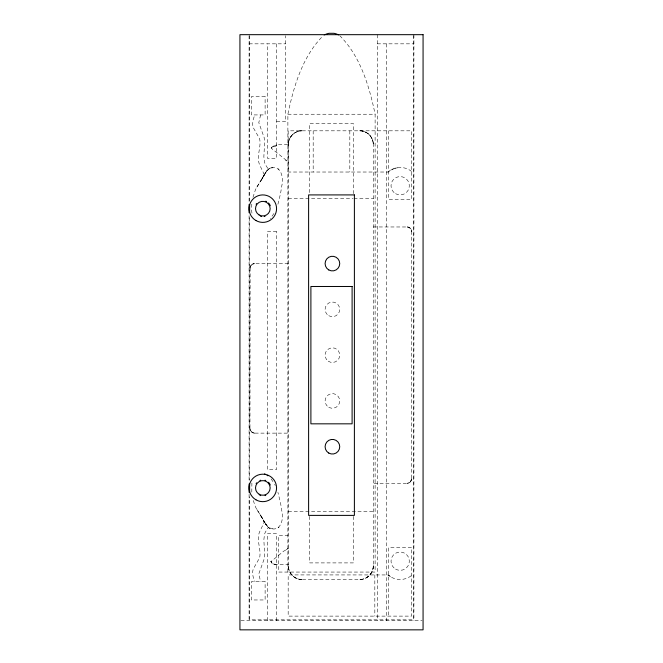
<?xml version="1.0" encoding="UTF-8"?>
<svg xmlns="http://www.w3.org/2000/svg" width="663" height="663" viewBox="0 0 663 663"><rect width="100%" height="100%" fill="white"/><g stroke="black" fill="none" stroke-linecap="round" stroke-linejoin="round"><path stroke-width="0.5" stroke-dasharray="3.31 2.49" d="M373.302 143.324L373.36 565.754C373.435 571.672 369.308 577.357 363.589 578.956M373.36 565.754C373.468 573.031 367.219 579.503 359.876 579.487L300.588 579.437M251.799 204.113L251.526 209.707L252.147 214.754M287.883 572.061L287.883 114.235C293.659 86.397 302.601 56.148 323.262 35.669M251.89 482.995L251.799 492.46M252.984 197.292L255.363 189.991A29.073 29.073 0 0 1 256.49 187.745L260.667 181.132M277.913 204.245L280.482 193.803A108.226 108.226 0 0 0 281.568 186.61C284.079 178.455 281.394 164.648 270.222 168.079A4.914 4.914 0 0 0 269.178 168.551L268.399 169.115A11.296 11.296 0 0 0 266.642 171.153A29.313 29.313 0 0 0 265.672 172.562L264.67 174.195M263.551 520.447L264.114 522.485L259.515 532.033A16.045 16.045 0 0 0 258.719 534.759C257.31 541.886 260.667 548.898 259.921 556.033A11.006 11.006 0 0 1 259.424 558.138L253.332 568.829A12.738 12.738 0 0 0 252.653 572.492L252.951 575.89A23.031 23.031 0 0 0 255.015 581.642M260.617 114.923L258.794 122.663L264.189 137.664L264.52 144.045L263.857 156.75L264.462 161.963A14.188 14.188 0 0 0 265.515 164.697L266.667 166.653A40.708 40.708 0 0 0 267.421 167.756L268.399 169.115L270.479 168.004L272.949 167.764M262.507 177.974L263.294 176.59M269.758 168.253L266.543 171.245L260.932 180.701M263.211 176.731L265.341 173.076L256.871 187.074M263.551 176.126L264.073 175.223M261.976 178.894L261.454 179.806M262.772 177.502L260.153 181.977L261.015 180.551M273.96 213.494L270.313 218.533M264.33 521.789L265.672 524.019A29.313 29.313 0 0 0 266.617 525.444A11.296 11.296 0 0 0 268.382 527.483L269.178 528.021A4.914 4.914 0 0 0 270.222 528.494C281.394 531.925 284.079 518.118 281.568 509.963A108.226 108.226 0 0 0 280.482 502.769L277.913 492.327M389.222 171.079L388.062 172.024L288.173 172.024L288.173 130.818L411.624 130.818L411.624 199.497L388.725 199.497L388.725 130.818M388.725 171.46L388.062 172.024A18.315 18.315 0 0 1 411.624 171.46M278.104 527.814L279.057 527.193M286.076 549.834L288.314 548.392A44.297 44.297 0 0 1 283.756 551.135L270.943 561.594L272.518 563.666L274.573 564.486L288.314 564.395M390.49 170.217L395.521 168.046L394.841 168.236L400.17 167.449M298.085 131.349C292.366 132.948 288.239 138.642 288.314 144.551L288.314 565.754C288.239 571.672 292.366 577.357 298.085 578.956M300.588 130.876L301.798 130.818C294.455 130.81 288.206 137.274 288.314 144.551L276.198 144.551L276.198 145.918L273.396 146.142L271.2 148.156L288.314 161.921M359.876 579.487L361.086 579.437M249.089 43.833L285.72 43.833M377.28 43.833L413.911 43.833M287.883 114.235L375.117 114.235L375.117 572.061L278.733 572.061L278.733 535.439L287.883 535.439M276.562 121.661L285.72 121.661L285.72 35.694M288.314 198.627L352.865 198.627M353.893 198.627L373.36 198.627M373.36 226.961L407.612 226.978L410.389 228.304L411.632 230.707L411.706 478.769L410.389 482.001L407.612 483.327L373.36 483.344M288.314 263.592L254.062 263.609L251.633 264.612L250.142 266.907L249.968 428.563L251.285 431.795L254.062 433.121L288.314 433.138M288.314 511.679L373.36 511.679M240.951 620.692L422.049 620.692M272.949 528.809L268.706 527.707L264.504 522.096M276.198 145.918L273.396 146.142L271.2 148.156A4.467 4.467 0 0 1 276.198 145.901M301.798 579.487C294.455 579.503 288.206 573.031 288.314 565.754M269.758 528.32L268.399 527.466L267.421 528.817A40.708 40.708 0 0 0 266.667 529.919L265.515 531.875A14.188 14.188 0 0 0 264.462 534.61L263.857 539.823L264.52 552.528L264.189 558.909L258.794 573.909L260.617 581.65M285.438 160.098L286.897 160.985M278.104 168.758L279.057 169.38M390.49 576.719L388.104 574.945L288.173 574.912L288.173 616.118L411.624 616.118L411.624 547.439L388.725 547.439L388.725 616.118M339.738 35.669C360.399 56.148 369.341 86.397 375.117 114.235M389.222 575.849L388.062 574.912A18.315 18.315 0 0 0 411.624 575.476M271.084 478.918L273.96 483.078M253.291 500.532L255.363 506.59A29.073 29.073 0 0 0 256.49 508.828L260.667 515.441M256.871 509.507L261.976 517.679M260.932 515.872L264.081 521.358M262.772 519.071L260.153 514.596L265.341 523.497L263.211 519.842M262.241 518.135L262.507 518.599M274.615 484.263L275.236 485.498M372.838 140.771C371.321 135.078 365.802 130.744 359.876 130.818C367.211 130.735 373.402 137.274 373.36 144.551M264.33 174.783L259.515 164.54A16.045 16.045 0 0 1 258.719 161.822C257.31 154.686 260.667 147.683 259.921 140.539A11.006 11.006 0 0 0 259.424 138.434L253.332 127.744A12.738 12.738 0 0 1 252.653 124.08L252.951 120.683A23.031 23.031 0 0 1 255.015 114.931M413.911 34.675L413.911 620.692M413.497 35.545L413.497 619.83L249.619 619.83L249.619 496.769M386.438 43.833L386.438 620.692M377.28 34.675L377.28 620.692M374.827 574.912L374.827 616.118M353.304 193.712L353.304 123.393L309.696 123.393L309.696 193.712M353.304 516.369L353.304 562.904L309.696 562.904L309.696 516.369M349.815 130.818L349.815 172.024M313.185 130.818L313.185 172.024M276.562 43.833L276.562 158.291L267.404 158.291L267.404 43.833M276.562 620.692L276.562 533.707L267.404 533.707L267.404 620.692M249.619 35.545L249.619 201.005M249.619 217.547L249.619 480.219M249.089 35.694L249.089 202.406M249.089 215.748L249.089 481.951M249.089 494.341L249.089 620.692M359.876 130.735A13.608 13.608 0 0 1 373.269 144.551M288.405 144.551A13.608 13.608 0 0 1 301.798 130.735M301.798 579.578A13.608 13.608 0 0 1 288.405 565.754M373.269 565.754A13.608 13.608 0 0 1 359.876 579.578M250.042 267.338L249.968 268.167A4.533 4.533 0 0 1 254.459 263.559L251.285 264.927L250.042 267.338M411.706 478.769L410.389 482.001L407.215 483.344A4.533 4.533 0 0 0 411.673 478.769M266.153 171.808L265.672 172.562L266.924 170.722L266.153 171.808M276.198 564.395L272.899 563.915L270.819 561.205A4.492 4.492 0 0 0 276.198 564.42M265.117 96.607L251.376 96.607L251.376 114.923L265.117 114.923L265.117 96.607M276.562 231.544L267.404 231.544L267.404 469.611L276.562 469.611L276.562 231.544M265.117 581.65L251.376 581.65L251.376 599.965L265.117 599.965L265.117 581.65M408.027 227.036L407.215 226.961A4.533 4.533 0 0 1 411.673 231.544L410.389 228.304L408.027 227.036M254.459 433.138L251.285 431.795L249.968 428.563A4.533 4.533 0 0 0 254.459 433.171M266.924 525.85L265.672 524.019L266.924 525.85M328.757 315.712A7.326 7.326 0 0 0 339.738 309.372A7.326 7.326 0 0 0 328.757 303.024A7.326 7.326 0 0 0 328.757 315.712M328.202 361.144A7.326 7.326 0 0 0 339.713 355.816A7.326 7.326 0 0 0 329.337 348.506A7.326 7.326 0 0 0 328.202 361.144M328.757 407.281A7.326 7.326 0 0 0 339.738 400.941A7.326 7.326 0 0 0 328.757 394.593A7.326 7.326 0 0 0 328.757 407.281M395.596 569.103A9.158 9.158 0 0 0 409.328 561.18A9.158 9.158 0 0 0 395.596 553.249A9.158 9.158 0 0 0 395.596 569.103M395.596 193.687A9.158 9.158 0 0 0 409.328 185.756A9.158 9.158 0 0 0 395.596 177.825A9.158 9.158 0 0 0 395.596 193.687"/><path stroke-width="0.99" d="M324.489 34.924L325.699 34.327A13.542 13.542 0 0 1 329.204 33.307L333.796 33.307A13.542 13.542 0 0 1 337.301 34.327L338.511 34.924M264.537 473.888L265.391 474.244M267.081 475.205L267.91 475.81M249.619 204.892L249.619 212.409M249.619 484.164L249.619 491.681M249.089 204.477L249.089 212.757M249.089 484.023L249.089 492.311M265.034 216.353A8.014 8.014 0 0 1 264.28 216.528M261.371 216.528A8.014 8.014 0 0 1 260.625 216.353M256.117 204.262A8.014 8.014 0 0 1 256.606 203.599M265.772 201.204A8.014 8.014 0 0 1 266.509 201.535M268.49 202.986A8.014 8.014 0 0 1 270.272 205.704M265.772 495.377A8.014 8.014 0 0 1 265.034 495.626M260.625 495.626A8.014 8.014 0 0 1 259.879 495.377M256.117 483.542A8.014 8.014 0 0 1 256.606 482.871M259.879 480.476A8.014 8.014 0 0 1 260.625 480.219M265.034 480.219A8.014 8.014 0 0 1 265.772 480.476M268.49 482.258A8.014 8.014 0 0 1 270.272 484.976M423.069 34.675L239.931 34.675L239.931 629.85L423.069 629.85L423.069 34.675M354.39 194.914L308.61 194.914L308.61 515.391L354.39 515.391L354.39 194.914M352.103 286.482L310.897 286.482L310.897 423.831L352.103 423.831L352.103 286.482M255.959 220.547A13.732 13.732 0 0 0 276.562 208.646A13.732 13.732 0 0 0 255.959 196.754A13.732 13.732 0 0 0 255.959 220.547M259.167 494.266A7.326 7.326 0 0 0 270.148 487.927A7.326 7.326 0 0 0 259.167 481.578A7.326 7.326 0 0 0 259.167 494.266M259.167 214.994A7.326 7.326 0 0 0 270.148 208.646A7.326 7.326 0 0 0 259.167 202.306A7.326 7.326 0 0 0 259.167 214.994M255.959 499.819A13.732 13.732 0 0 0 276.562 487.927A13.732 13.732 0 0 0 255.959 476.026A13.732 13.732 0 0 0 255.959 499.819M328.757 269.932A7.326 7.326 0 0 0 339.738 263.592A7.326 7.326 0 0 0 328.757 257.244A7.326 7.326 0 0 0 328.757 269.932M328.757 453.061A7.326 7.326 0 0 0 339.738 446.721A7.326 7.326 0 0 0 328.757 440.373A7.326 7.326 0 0 0 328.757 453.061"/></g></svg>
